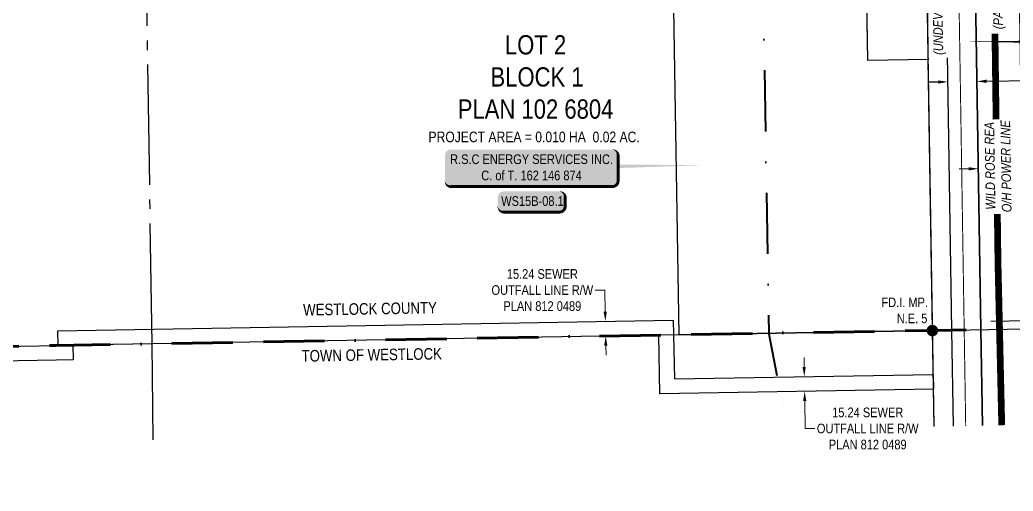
# Model space of a CAD drawing. Extents: x 72365 to 80261, y 6000112 to 6008999.
# Drawn here: x 74053 to 75086, y 6000112 to 6000601 of the extents above; entities that cross this region are included whole.
import ezdxf

# ---------------------------------------------------------------- set-up
doc = ezdxf.new("R2010")
doc.units = 0
doc.header["$LTSCALE"] = 5
doc.header["$PDSIZE"] = 2.5
for name, pattern in [('BORDER', [44.45, 12.7, -6.35, 12.7, -6.35, 0, -6.35]), ('DASHDOT', [25.4, 12.7, -6.35, 0, -6.35]), ('DASHED2', [9.525, 6.35, -3.175]), ('foc-QUARTERLINE', [33, 25, -3, 2, -3])]:
    doc.linetypes.add(name, pattern=pattern)
doc.layers.get('Defpoints').update_dxf_attribs({"color": 9})
doc.layers.add('AS-BOUNDARY', color=7, linetype='BORDER', lineweight=60, true_color=0xcc33ff)
for name, color, linetype in [('AS-OWNER', 7, 'Continuous'), ('AS-POWER', 104, 'foc-POWER'), ('AS-POWER-T', 104, 'Continuous'), ('AS-RAILWAY', 13, 'TRACKS'), ('AS-ROADS', 254, 'Continuous'), ('AS-TELEPHONE', 224, 'foc-TEL'), ('C-SYMBOL', 7, 'Continuous'), ('F-RW', 190, 'Continuous'), ('L-33', 7, 'Continuous'), ('L-AREAREQUIRED', 7, 'Continuous'), ('L-MON', 1, 'Continuous'), ('L-QSEC', 8, 'foc-QUARTERLINE'), ('L-SEC', 7, 'Continuous'), ('L-TITLEDB', 4, 'Continuous'), ('L-TITLEDB-T', 4, 'Continuous'), ('P-APEX RECON-LINE LIST', 240, 'Continuous')]:
    doc.layers.add(name, color=color, linetype=linetype)
for name, color, linetype, lineweight in [('AS-RECON EXISTING', 151, 'DASHDOT', 40), ('F-RW-T', 190, 'Continuous', 9), ('T-TEXT', 48, 'Continuous', 18)]:
    doc.layers.add(name, color=color, linetype=linetype, lineweight=lineweight)
doc.styles.add('100L', font='ARIALN.TTF', dxfattribs={"height": 2})
doc.styles.add('175L', font='ARIALN.TTF', dxfattribs={"height": 20})
doc.styles.add('240', font='ARIALN.TTF', dxfattribs={"height": 30})
doc.styles.add('80', font='ARIALN.TTF', dxfattribs={"height": 10})
doc.styles.add('80CG', font='ARIALN.TTF', dxfattribs={"height": 10})
doc.styles.add('80LS', font='ARIALNI.TTF', dxfattribs={"height": 10})
doc.styles.add('foc-LtypeFont', font='ARIALN.TTF', dxfattribs={"height": 7.35})
doc.linetypes.add('foc-POWER', pattern='A,6,-1,["P",foc-LtypeFont,S=0.2,R=0,X=-0.625,Y=-0.75],-1.24,4', length=12.24)
doc.linetypes.add('foc-TEL', pattern='A,2,-1,["T",foc-LtypeFont,S=0.2,R=0,X=-0.425,Y=-0.75],-1.24,8', length=12.24)
doc.linetypes.add('foc-TEL-NOLINE', pattern='A,0,-2,["T",foc-LtypeFont,S=0.2,R=0,X=-0.425,Y=-0.75],-10.24', length=12.24)
doc.linetypes.add('TRACKS', pattern='A,3.81,[130,ltypeshp1.shx,S=6.35,R=0,X=0,Y=0],3.81', length=7.62)
doc.dimstyles.new('Compass 5 000', dxfattribs={"dimscale": 5, "dimtxt": 9, "dimasz": 2, "dimexe": 0.2, "dimexo": 0.0625, "dimgap": 0.5, "dimtad": 0, "dimtih": 1, "dimtoh": 1, "dimzin": 0, "dimdsep": 46, "dimtxsty": '80CG', "dimcen": 0.1, "dimse1": 1, "dimse2": 1, "dimclrd": 256, "dimclrt": 256, "dimaunit": 1, "dimadec": 4, "dimazin": 0, "dimtfac": 0.06, "dimtofl": 0, "dimtmove": 0, "dimatfit": 1, "dimfxl": 0.2, "dimtolj": 1, "dimtzin": 0, "dimlwd": -1, "dimarcsym": 0})

# ---------------------------------------------------------------- blocks, each defined once
blk = doc.blocks.new('*D375')
at = {"layer": 'Defpoints', "color": 0, "transparency": 16777216}
for p in [(75049.3, 6000452.9), (75095, 6000453.6), (75095.1, 6000446.9)]:
    blk.add_point(p, dxfattribs=at)
at = {"layer": 'L-TITLEDB-T', "transparency": 16777216}
for p, q in [((75039.4, 6000446.1), (75029.4, 6000445.9)), ((75105.1, 6000447.1), (75115.1, 6000447.3))]:
    blk.add_line(p, q, dxfattribs=at)
for points in [[(75039.3, 6000447.8), (75039.4, 6000444.4), (75049.4, 6000446.2)], [(75105, 6000448.8), (75105.1, 6000445.4), (75095.1, 6000446.9)]]:
    blk.add_solid(points, dxfattribs=at)
at = {"layer": 'L-TITLEDB-T', "transparency": 16777216, "insert": (75151.4, 6000447.3), "char_height": 10, "attachment_point": 5, "style": '80CG', "bg_fill": 3, "box_fill_scale": 1.1, "bg_fill_color": 256, "bg_fill_true_color": 13158600, "bg_fill_transparency": 0}
blk.add_mtext('\\A1;45.72 ROAD\\PPLAN 226 LZ', dxfattribs=at)
blk = doc.blocks.new('*D378')
at = {"layer": 'Defpoints', "color": 0, "transparency": 16777216}
for p in [(75047.9, 6000536.8), (75048, 6000528.2), (75017.9, 6000527.7)]:
    blk.add_point(p, dxfattribs=at)
at = {"layer": 'L-TITLEDB-T', "transparency": 16777216}
for p, q in [((75007.8, 6000536.2), (74997.8, 6000536)), ((75057.9, 6000537), (75103.9, 6000537.8))]:
    blk.add_line(p, q, dxfattribs=at)
for points in [[(75057.9, 6000538.7), (75057.9, 6000535.3), (75047.9, 6000536.8)], [(75007.7, 6000537.9), (75007.8, 6000534.5), (75017.8, 6000536.4)]]:
    blk.add_solid(points, dxfattribs=at)
at = {"layer": 'L-TITLEDB-T', "transparency": 16777216, "insert": (75147.8, 6000537.8), "char_height": 10, "attachment_point": 5, "style": '80CG'}
blk.add_mtext('\\A1;CNR\\P30.18 RAILWAY\\PPLAN 7501 AY', dxfattribs=at)
blk = doc.blocks.new('*D383')
at = {"layer": 'Defpoints', "color": 0, "transparency": 16777216}
for p in [(74627.6, 6000287.2), (74661.8, 6000287.8), (74627.9, 6000272)]:
    blk.add_point(p, dxfattribs=at)
at = {"layer": 'F-RW-T', "transparency": 16777216}
for p, q in [((74661.3, 6000320.2), (74651.3, 6000320.2)), ((74661.7, 6000297.8), (74661.3, 6000320.2)), ((74662.3, 6000262.5), (74662.5, 6000252.5))]:
    blk.add_line(p, q, dxfattribs=at)
for points in [[(74663.3, 6000297.8), (74660, 6000297.7), (74661.8, 6000287.8)], [(74663.9, 6000262.6), (74660.6, 6000262.5), (74662.1, 6000272.5)]]:
    blk.add_solid(points, dxfattribs=at)
at = {"layer": 'F-RW-T', "transparency": 16777216, "insert": (74596.3, 6000320.2), "char_height": 10, "attachment_point": 5, "style": '80CG'}
blk.add_mtext('\\A1;15.24 SEWER\\POUTFALL LINE R/W\\PPLAN 812 0489', dxfattribs=at)
blk = doc.blocks.new('*D396')
at = {"layer": 'Defpoints', "color": 0, "transparency": 16777216}
for p in [(74846.3, 6000230), (74868.5, 6000230.4), (74846.6, 6000214.8)]:
    blk.add_point(p, dxfattribs=at)
at = {"layer": 'F-RW-T', "transparency": 16777216}
for p, q in [((74868.3, 6000240.4), (74868.2, 6000250.4)), ((74868.9, 6000205.2), (74869.4, 6000176.5)), ((74869.4, 6000176.5), (74879.4, 6000176.5))]:
    blk.add_line(p, q, dxfattribs=at)
for points in [[(74870, 6000240.4), (74866.7, 6000240.4), (74868.5, 6000230.4)], [(74870.6, 6000205.2), (74867.3, 6000205.2), (74868.8, 6000215.2)]]:
    blk.add_solid(points, dxfattribs=at)
at = {"layer": 'F-RW-T', "transparency": 16777216, "insert": (74934.4, 6000176.5), "char_height": 10, "attachment_point": 5, "style": '80CG'}
blk.add_mtext('\\A1;15.24 SEWER\\POUTFALL LINE R/W\\PPLAN 812 0489', dxfattribs=at)
blk = doc.blocks.new('fdia')
at = {"color": 255, "const_width": 1}
blk.add_lwpolyline([(-0.5, 0, 1), (0.5, 0, 1)], format="xyb", close=True, dxfattribs=at)
blk = doc.blocks.new('Fdiaa')
blk.add_blockref('fdia', (0, 0))
blk = doc.blocks.new('fdib')
at = {"color": 1, "const_width": 1.6}
blk.add_lwpolyline([(-0.4, 0, 1), (0.4, 0, 1)], format="xyb", close=True, dxfattribs=at)
at = {"color": 1}
blk.add_circle((0, 0), 0.8, dxfattribs=at)
blk = doc.blocks.new('Fdibb')
blk.add_blockref('fdib', (0, 0))
blk = doc.blocks.new('fdicc')
for name in ['Fdibb', 'Fdiaa']:
    blk.add_blockref(name, (0, 0))
blk = doc.blocks.new('FDI')
blk.add_blockref('fdicc', (0, 0))
blk = doc.blocks.new('*U1489')
h = blk.add_hatch(color=59)
edge = h.paths.add_edge_path()
edge.add_line((-84, -20), (84, -20))
edge.add_arc((84, -14), 6, 270, 360)
edge.add_line((90, -14), (90, 12.5))
edge.add_arc((84, 12.5), 6, 0, 90)
edge.add_line((84, 18.5), (-84, 18.5))
edge.add_arc((-84, 12.5), 6, 90, 180)
edge.add_line((-90, 12.5), (-90, -14))
edge.add_arc((-84, -14), 6, 180, 270)
at = {"color": 1, "flags": 128}
blk.add_lwpolyline([(-84, -20, 3, 3, 0), (84, -20, 3, 3, 0.414214), (90, -14, 3, 3, 0), (90, 12.5, 3, 0, 0.414214), (84, 18.5, 0, 0, 0), (-84, 18.5, 0, 0, 0.414214), (-90, 12.5, 0, 0, 0), (-90, -14, 0, 3, 0.414214)], format="xyseb", close=True, dxfattribs=at)
blk.add_lwpolyline([(178.5, 2.2, 0, 7.5, 0), (0, 0, 0, 0, 0)], format="xyseb", dxfattribs=at)
at = {"color": 1, "style": '80'}
blk.add_attdef('ENTER_TEXT_001', (-36, -5), '', height=10, dxfattribs=at)
blk = doc.blocks.new('*U408')
at = {"true_color": 0xffffa8}
h = blk.add_hatch(color=51, dxfattribs=at)
edge = h.paths.add_edge_path()
edge.add_line((-29, -11.5), (29, -11.5))
edge.add_arc((29, -5.5), 6, 270, 360)
edge.add_line((35, -5.5), (35, 4))
edge.add_arc((29, 4), 6, 0, 90)
edge.add_line((29, 10), (-29, 10))
edge.add_arc((-29, 4), 6, 90, 180)
edge.add_line((-35, 4), (-35, -5.5))
edge.add_arc((-29, -5.5), 6, 180, 270)
at = {"color": 240, "flags": 128}
blk.add_lwpolyline([(-29, -11.5, 3, 3, 0), (29, -11.5, 3, 3, 0.414214), (35, -5.5, 3, 3, 0), (35, 4, 3, 0, 0.414214), (29, 10, 0, 0, 0), (-29, 10, 0, 0, 0.414214), (-35, 4, 0, 0, 0), (-35, -5.5, 0, 3, 0.414214)], format="xyseb", close=True, dxfattribs=at)
for points in [[(-21.4, -2.1, 0, 10, 0), (0, 0, 5, 5, 0)], [(21, -3.7, 0, 10, 0), (0, 0, 5, 5, 0)]]:
    blk.add_lwpolyline(points, format="xyseb", dxfattribs=at)
at = {"color": 4, "style": '80'}
blk.add_attdef('OTHER_001', (-14.7, -5), '', height=10, dxfattribs=at)

msp = doc.modelspace()

# ---------------------------------------------------------------- linework, layer by layer
at = {"layer": 'AS-BOUNDARY', "flags": 128}
msp.add_lwpolyline([(75926.095, 6000295.019), (75826.111, 6000293.198), (75021.904, 6000278.765), (74190.872, 6000264.401), (74090.887, 6000262.676), (72553.855, 6000237.732), (72555.244, 6000137.825)], dxfattribs=at)
at = {"layer": 'AS-POWER', "flags": 128}
msp.add_lwpolyline([(75053.606, 6000179.593), (75052.049, 6000279.306), (75039.104, 6001082.979), (75026.506, 6001906.922), (75013.454, 6002711.216), (75006.401, 6003140.341)], dxfattribs=at)
at = {"layer": 'AS-RAILWAY', "linetype": 'DASHED2', "const_width": 0.999, "flags": 128}
msp.add_lwpolyline([(75036.226, 6000179.291), (75030.869, 6000521.005), (75018.397, 6001299.923), (75006.867, 6002055.551), (74986.173, 6003243.575), (74985.359, 6003307.705, 0.117589), (74883.678, 6003711.311), (74845.87, 6003778.817)], format="xyb", dxfattribs=at)
at = {"layer": 'AS-RECON EXISTING', "flags": 128}
msp.add_lwpolyline([(73291.665, 6001928.069), (73289.633, 6001920.52), (73288.533, 6001915.287), (73288.616, 6001908.818), (73288.752, 6001907.186), (73289.662, 6001906.103), (73291.734, 6001906.002), (73318.254, 6001908.243), (73342.102, 6001909.034), (73366.021, 6001909.414), (73404.597, 6001911.326), (73611.001, 6001917.028), (73887.006, 6001918.664), (74085.217, 6001921.29), (74151.526, 6001923.098), (74171.168, 6001923.043), (74792.311, 6001928.483), (74851.994, 6001929.785), (74880.47, 6001930.804), (74921.006, 6001932.575), (74941.132, 6001932.161), (74941.026, 6001918.625), (74940.603, 6001891.104), (74940.884, 6001876.682), (74940.864, 6001876.695), (74941.666, 6001791.997), (74944.041, 6001667.194), (74945.85, 6001558.217), (74948.944, 6001431.349), (74950.64, 6001364.016), (74950.936, 6001297.619), (74954.83, 6001203.417), (74954.189, 6001189.279), (74953.376, 6001085.44), (74951.637, 6000952.491), (74956.499, 6000868.52), (74957.836, 6000798.77), (74955.67, 6000736.921), (74956.548, 6000723.03), (74958.732, 6000703.783), (74948.917, 6000676.738), (74940.677, 6000667.925), (74825.007, 6000665.781), (74831.764, 6000274.696), (74850.257, 6000176.054)], dxfattribs=at)
at = {"layer": 'AS-ROADS', "const_width": 7, "flags": 128}
msp.add_lwpolyline([(75073.672, 6000179.942), (75069.776, 6000349.065), (75060.182, 6001074.477), (75045.667, 6002007.36), (75027.969, 6003090.033), (75024.206, 6003347.941, 0.04939472), (74998.246, 6003576.094), (74973.301, 6003687.217, -0.05038509), (74958.73, 6003807.929), (74943.423, 6004677.413), (74936.401, 6005243.625)], format="xyb", dxfattribs=at)
at = {"layer": 'AS-TELEPHONE', "linetype": 'foc-TEL-NOLINE', "flags": 128}
msp.add_lwpolyline([(75003.364, 6000178.719), (74988.862, 6001082.1), (74976.266, 6001905.962), (74937.004, 6004319.006), (74922.183, 6005243.365)], dxfattribs=at)
at = {"layer": 'AS-TELEPHONE', "flags": 128}
msp.add_lwpolyline([(75062.474, 6000287.967), (75100.503, 6000288.592), (75099.97, 6000321.024), (75111.567, 6000332.865), (75414.831, 6000338.061), (75415.211, 6000293.389), (75925.976, 6000302.669)], dxfattribs=at)
at = {"layer": 'C-SYMBOL', "color": 3, "flags": 128}
msp.add_lwpolyline([(75031.821, 6000578.045, 0, 4.996, 0), (75193.589, 6000578.045, 0, 0, 0)], format="xyseb", dxfattribs=at)
at = {"layer": 'F-RW', "flags": 128}
for points in [[(74090.887, 6000262.677), (74093.171, 6000262.716), (74092.917, 6000277.941), (74732.419, 6000288.985), (74733.467, 6000228.084), (74733.467, 6000228.084), (75002.52, 6000232.731), (75002.758, 6000217.505), (74718.504, 6000212.595), (74717.455, 6000273.496), (74190.872, 6000264.401), (74108.395, 6000262.979), (74108.658, 6000247.754), (74091.122, 6000247.451), (73380.247, 6000235.175), (73380.028, 6000250.401)], [(73380.028, 6000250.401), (74093.171, 6000262.716)]]:
    msp.add_lwpolyline(points, dxfattribs=at)
at = {"layer": 'L-QSEC', "flags": 128}
msp.add_lwpolyline([(74190.872, 6000264.401), (74178.489, 6001068.826)], dxfattribs=at)
at = {"layer": 'L-QSEC'}
msp.add_lwpolyline([(74191.929, 6000164.598), (74190.872, 6000264.401)], dxfattribs=at)
at = {"layer": 'L-SEC', "flags": 128}
for points in [[(75001.601, 6000278.178), (74976.411, 6001885.851)], [(75021.702, 6000278.493), (74996.512, 6001886.166)], [(75021.904, 6000278.765), (75826.111, 6000293.198)], [(75001.807, 6000278.408), (74190.872, 6000264.401)], [(74190.872, 6000264.401), (74090.887, 6000262.676)]]:
    msp.add_lwpolyline(points, dxfattribs=at)
at = {"layer": 'L-SEC'}
for points in [[(75003.364, 6000178.719), (75001.807, 6000278.408)], [(75023.461, 6000179.068), (75021.904, 6000278.765)]]:
    msp.add_lwpolyline(points, dxfattribs=at)
at = {"layer": 'L-TITLEDB', "flags": 128}
msp.add_lwpolyline([(75098.777, 6000214.533), (75097.725, 6000280.114), (75092.099, 6000630.371), (75084.8, 6001083.847), (75072.518, 6001887.694), (75026.831, 6001886.824), (75039.103, 6001083.014), (75052.049, 6000279.301), (75053.606, 6000179.593)], dxfattribs=at)
at = {"layer": 'L-TITLEDB'}
msp.add_lwpolyline([(75052.049, 6000279.301), (75039.103, 6001083.014)], dxfattribs=at)
at = {"layer": 'L-TITLEDB', "flags": 128}
for points in [[(74997.28, 6000559.455), (74934.554, 6000558.38), (74931.179, 6000768.153), (74993.901, 6000769.237)], [(74997.28, 6000559.455), (74934.554, 6000558.38), (74932.611, 6000679.245), (74731.655, 6000675.773), (74738.129, 6000273.853), (75001.807, 6000278.408)]]:
    msp.add_lwpolyline(points, close=True, dxfattribs=at)

# ---------------------------------------------------------------- block references
at = {"layer": 'L-MON', "xscale": 4.99999999999995, "yscale": 4.99999999999995, "zscale": 4.99999999999995}
msp.add_blockref('FDI', (75001.601, 6000278.178), dxfattribs=at)
at = {"layer": 'P-APEX RECON-LINE LIST'}
ref = msp.add_blockref('*U408', (74585.052, 6000412.642), dxfattribs=at)
ref.add_attrib('OTHER_001', 'WS15B-08.1', (74553.562, 6000407.639), dxfattribs={"layer": '0', "color": 4, "height": 10, "style": '80'})

# ---------------------------------------------------------------- texts
at = {"layer": 'L-33', "color": 200, "linetype": 'Continuous', "true_color": 0xcc33ff, "char_height": 12, "attachment_point": 5, "rotation": 0.959131, "style": '240'}
for s, insert in [('WESTLOCK COUNTY', (74417.251, 6000300.747)), ('TOWN OF WESTLOCK', (74419.003, 6000252.947))]:
    msp.add_mtext_dynamic_manual_height_columns(s, width=145.97812, gutter_width=45, heights=[0], dxfattribs=dict(at, insert=insert))
at = {"layer": 'L-MON', "insert": (74947.566, 6000312.5), "char_height": 9.99168, "attachment_point": 1, "style": '100L'}
msp.add_mtext_dynamic_manual_height_columns('\\pi1.1004;FD.I. MP.\\P\\pi17.015;N.E. 5', width=47.49427, gutter_width=50, heights=[0], dxfattribs=at)

# ---------------------------------------------------------------- dimensions: what is measured, and where the dimension line sits
at = {"layer": 'F-RW-T'}
for base, p1, p2, picture, middle in [((74661.845, 6000287.766), (74627.874, 6000271.954), (74627.611, 6000287.175), '*D383', (74596.295, 6000320.223)), ((74868.51, 6000230.416), (74846.61, 6000214.813), (74846.347, 6000230.034), '*D396', (74934.431, 6000176.546))]:
    dim = msp.add_linear_dim(base=base, p1=p1, p2=p2, angle=90.989382, text='15.24 SEWER\\POUTFALL LINE R/W\\PPLAN 812 0489', dimstyle='Compass 5 000', dxfattribs=at)
    dim.commit()
    dim.dimension.update_dxf_attribs({"geometry": picture, "text_midpoint": middle, "dimtype": 161})

# ---------------------------------------------------------------- next in the draw order: texts
at = {"layer": 'L-AREAREQUIRED', "color": 5, "insert": (74587.771, 6000484.703), "char_height": 11, "width": 219.5648, "attachment_point": 2, "style": '100L', "bg_fill": 3, "box_fill_scale": 1.1, "bg_fill_color": 256, "bg_fill_transparency": 0}
msp.add_mtext('PROJECT AREA = 0.010 HA  0.02 AC.', dxfattribs=at)

# ---------------------------------------------------------------- next in the draw order: dimensions: what is measured, and where the dimension line sits
at = {"layer": 'L-TITLEDB-T'}
dim = msp.add_aligned_dim(p1=(75049.258, 6000452.911), p2=(75094.952, 6000453.61), distance=-6.663, text='45.72 ROAD\\PPLAN 226 LZ', dimstyle='Compass 5 000', override={"dimtfill": 1}, dxfattribs=at)
dim.commit()
dim.dimension.update_dxf_attribs({"geometry": '*D375', "text_midpoint": (75151.361, 6000447.252)})

# ---------------------------------------------------------------- next in the draw order: block references
at = {"layer": 'AS-OWNER'}
ref = msp.add_blockref('*U1489', (74585.052, 6000447.638), dxfattribs=at)
ref.add_attrib('ENTER_TEXT_001', 'R.S.C ENERGY SERVICES INC.', (74500.455, 6000451.056), dxfattribs={"layer": '0', "color": 1, "height": 10, "style": '80'})
ref.add_attrib('ENTER_TEXT_002', 'C. of T. 162 146 874', (74532.832, 6000434.212), dxfattribs={"layer": '0', "color": 1, "height": 10, "style": '80'})

# ---------------------------------------------------------------- next in the draw order: texts
at = {"layer": 'C-SYMBOL', "color": 3, "insert": (74496.736, 6000584.832), "char_height": 20, "attachment_point": 1, "style": '175L', "bg_fill": 2}
msp.add_mtext_dynamic_manual_height_columns('\\pi60.679;LOT 2\\P\\pi45.672;BLOCK 1\\P\\pi11.654;PLAN 102 6804', width=182.19019, gutter_width=55, heights=[0], dxfattribs=at)

# ---------------------------------------------------------------- next in the draw order: dimensions: what is measured, and where the dimension line sits
at = {"layer": 'L-TITLEDB-T'}
dim = msp.add_linear_dim(base=(75047.901, 6000536.847), p1=(75017.894, 6000527.683), p2=(75048.041, 6000528.172), angle=0.929708, text='CNR\\P30.18 RAILWAY\\PPLAN 7501 AY', dimstyle='Compass 5 000', override={"dimtfill": 0, "dimtfillclr": 256}, dxfattribs=at)
dim.commit()
dim.dimension.update_dxf_attribs({"geometry": '*D378', "text_midpoint": (75147.796, 6000537.755), "dimtype": 161})

# ---------------------------------------------------------------- next in the draw order: texts
at = {"layer": 'AS-POWER-T', "insert": (75057.225, 6000400.058), "char_height": 10, "attachment_point": 1, "rotation": 90.922134, "style": '100L', "bg_fill": 3, "box_fill_scale": 1.1, "bg_fill_color": 256, "bg_fill_transparency": 0}
msp.add_mtext_dynamic_manual_height_columns('\\pi3.5357;{\\fArial Narrow|b0|i1|c0|p34;WILD ROSE REA\\P\\pi0.57524;O/H POWER LINE}', width=96.08909, gutter_width=50, heights=[0], dxfattribs=at)
at = {"layer": 'T-TEXT', "char_height": 10, "attachment_point": 2, "rotation": 90.812222, "style": '80LS', "bg_fill": 2}
for s, insert, width in [('(UNDEVELOPED)', (75002.173, 6000611.356), 90.39332), ('(PAVED)', (75064.571, 6000614.192), 45.89127)]:
    msp.add_mtext(s, dxfattribs=dict(at, insert=insert, width=width))

doc.saveas('drawing.dxf')
